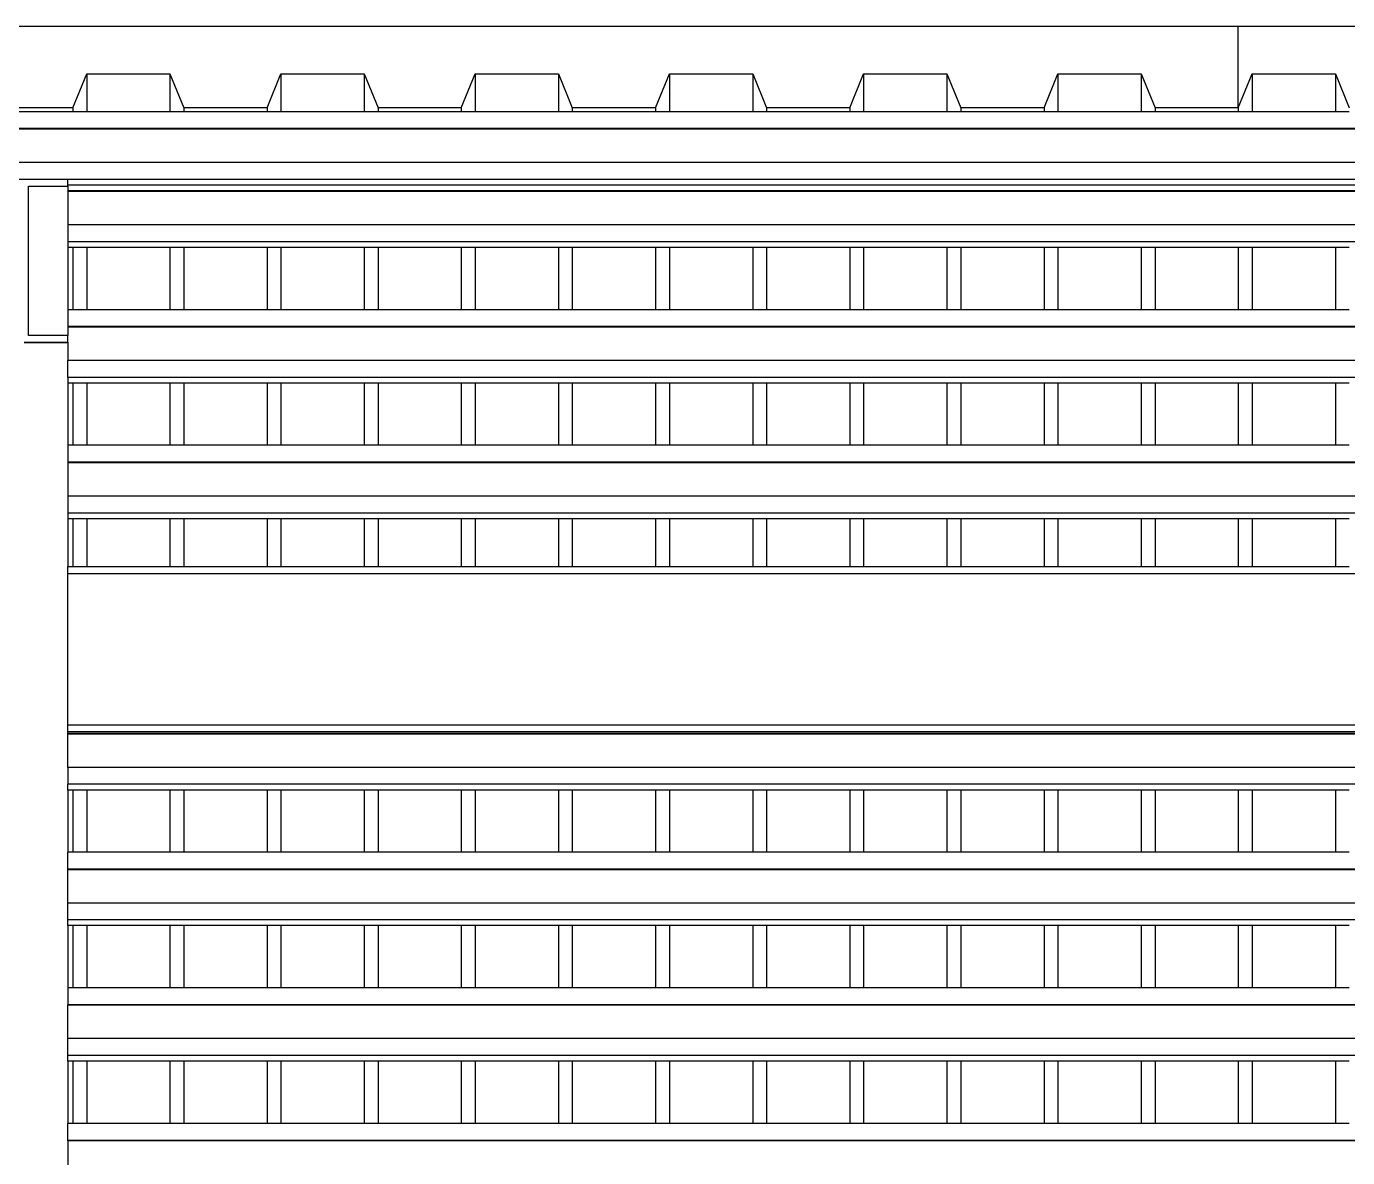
# Model space of a CAD drawing. Header units: metres. Extents: x -59 to 59, y -13 to 12.
# Drawn here: x 15.969 to 17.89, y 10.822 to 12.467 of the extents above; entities that cross this region are included whole.
import ezdxf

# ---------------------------------------------------------------- set-up
doc = ezdxf.new("R2010")
doc.units = ezdxf.units.M

msp = doc.modelspace()

# ---------------------------------------------------------------- linework, layer by layer
for p, q in [((17.7308, 12.467), (14.6243, 12.467)), ((17.7308, 12.3487), (17.7308, 12.467)), ((20.8374, 12.467), (17.7308, 12.467)), ((16.0363, 12.3487), (16.0565, 12.398)), ((16.0565, 12.398), (16.0565, 12.343)), ((16.0565, 12.398), (16.1775, 12.398)), ((16.1775, 12.398), (16.1775, 12.343)), ((16.1775, 12.398), (16.1977, 12.3487)), ((16.3187, 12.3487), (16.3389, 12.398)), ((16.3389, 12.398), (16.3389, 12.343)), ((16.3389, 12.398), (16.4599, 12.398)), ((16.4599, 12.398), (16.4599, 12.343)), ((16.4599, 12.398), (16.4801, 12.3487)), ((16.6011, 12.3487), (16.6213, 12.398)), ((16.6213, 12.398), (16.6213, 12.343)), ((16.6213, 12.398), (16.7424, 12.398)), ((16.7424, 12.398), (16.7424, 12.343)), ((16.7424, 12.398), (16.7625, 12.3487)), ((16.8836, 12.3487), (16.9037, 12.398)), ((16.9037, 12.398), (16.9037, 12.343)), ((16.9037, 12.398), (17.0248, 12.398)), ((17.0248, 12.398), (17.0248, 12.343)), ((17.0248, 12.398), (17.0449, 12.3487)), ((17.166, 12.3487), (17.1861, 12.398)), ((17.1861, 12.398), (17.1861, 12.343)), ((17.1861, 12.398), (17.3072, 12.398)), ((17.3072, 12.398), (17.3072, 12.343)), ((17.3072, 12.398), (17.3274, 12.3487)), ((17.4484, 12.3487), (17.4686, 12.398)), ((17.4686, 12.398), (17.4686, 12.343)), ((17.4686, 12.398), (17.5896, 12.398)), ((17.5896, 12.398), (17.5896, 12.343)), ((17.5896, 12.398), (17.6098, 12.3487)), ((17.7308, 12.3487), (17.751, 12.398)), ((17.751, 12.398), (17.872, 12.398)), ((17.751, 12.398), (17.751, 12.343)), ((17.872, 12.398), (17.8922, 12.3487)), ((17.872, 12.398), (17.872, 12.343)), ((16.0363, 12.3487), (15.9153, 12.3487)), ((16.0363, 12.343), (15.9153, 12.343)), ((16.0363, 12.3487), (16.0363, 12.343)), ((16.0565, 12.343), (16.0363, 12.343)), ((16.1775, 12.343), (16.0565, 12.343)), ((16.1977, 12.343), (16.1775, 12.343)), ((16.1977, 12.3487), (16.1977, 12.343)), ((16.3187, 12.3487), (16.1977, 12.3487)), ((16.3187, 12.343), (16.1977, 12.343)), ((16.3187, 12.3487), (16.3187, 12.343)), ((16.3389, 12.343), (16.3187, 12.343)), ((16.4599, 12.343), (16.3389, 12.343)), ((16.4801, 12.343), (16.4599, 12.343)), ((16.4801, 12.3487), (16.4801, 12.343)), ((16.6011, 12.3487), (16.4801, 12.3487)), ((16.6011, 12.343), (16.4801, 12.343)), ((16.6011, 12.3487), (16.6011, 12.343)), ((16.6213, 12.343), (16.6011, 12.343)), ((16.7424, 12.343), (16.6213, 12.343)), ((16.7625, 12.343), (16.7424, 12.343)), ((16.7625, 12.3487), (16.7625, 12.343)), ((16.8836, 12.3487), (16.7625, 12.3487)), ((16.8836, 12.343), (16.7625, 12.343)), ((16.8836, 12.3487), (16.8836, 12.343)), ((16.9037, 12.343), (16.8836, 12.343)), ((17.0248, 12.343), (16.9037, 12.343)), ((17.0449, 12.343), (17.0248, 12.343)), ((17.0449, 12.3487), (17.0449, 12.343)), ((17.166, 12.3487), (17.0449, 12.3487)), ((17.166, 12.343), (17.0449, 12.343)), ((17.166, 12.3487), (17.166, 12.343)), ((17.1861, 12.343), (17.166, 12.343)), ((17.3072, 12.343), (17.1861, 12.343)), ((17.3274, 12.343), (17.3072, 12.343)), ((17.3274, 12.3487), (17.3274, 12.343)), ((17.4484, 12.3487), (17.3274, 12.3487)), ((17.4484, 12.343), (17.3274, 12.343)), ((17.4484, 12.3487), (17.4484, 12.343)), ((17.4686, 12.343), (17.4484, 12.343)), ((17.5896, 12.343), (17.4686, 12.343)), ((17.6098, 12.343), (17.5896, 12.343)), ((17.6098, 12.3487), (17.6098, 12.343)), ((17.7308, 12.3487), (17.6098, 12.3487)), ((17.7308, 12.343), (17.6098, 12.343)), ((17.7308, 12.3487), (17.7308, 12.343)), ((17.751, 12.343), (17.7308, 12.343)), ((17.872, 12.343), (17.751, 12.343)), ((17.8922, 12.343), (17.872, 12.343)), ((23.4088, 12.3184), (11.2234, 12.3184)), ((23.4088, 12.3175), (11.2234, 12.3175)), ((23.4088, 12.2691), (11.2234, 12.2691)), ((16.0288, 12.2444), (15.9088, 12.2444)), ((16.0288, 12.2362), (16.0288, 12.2444)), ((19.6588, 12.2444), (16.0288, 12.2444)), ((15.9719, 12.0173), (15.9719, 12.2347)), ((15.9719, 12.2347), (16.0288, 12.2347)), ((19.6588, 12.2362), (16.0288, 12.2362)), ((16.0288, 12.2347), (16.0288, 12.2362)), ((16.0288, 12.2347), (16.0288, 12.2277)), ((19.6588, 12.2277), (16.0288, 12.2277)), ((16.0288, 12.2277), (16.0288, 12.2268)), ((19.6588, 12.2268), (16.0288, 12.2268)), ((16.0288, 12.2268), (16.0288, 12.1783)), ((19.6588, 12.1783), (16.0288, 12.1783)), ((16.0288, 12.1783), (16.0288, 12.1537)), ((19.6588, 12.1537), (16.0288, 12.1537)), ((16.0288, 12.1537), (16.0288, 12.1455)), ((16.0288, 12.1455), (16.0288, 12.055)), ((16.0363, 12.1455), (16.0288, 12.1455)), ((16.0363, 12.1455), (16.0363, 12.055)), ((16.0565, 12.1455), (16.0363, 12.1455)), ((16.0565, 12.1455), (16.0565, 12.055)), ((16.1775, 12.1455), (16.0565, 12.1455)), ((16.1775, 12.1455), (16.1775, 12.055)), ((16.1977, 12.1455), (16.1775, 12.1455)), ((16.1977, 12.1455), (16.1977, 12.055)), ((16.3187, 12.1455), (16.1977, 12.1455)), ((16.3187, 12.1455), (16.3187, 12.055)), ((16.3389, 12.1455), (16.3187, 12.1455)), ((16.3389, 12.1455), (16.3389, 12.055)), ((16.4599, 12.1455), (16.3389, 12.1455)), ((16.4599, 12.1455), (16.4599, 12.055)), ((16.4801, 12.1455), (16.4599, 12.1455)), ((16.4801, 12.1455), (16.4801, 12.055)), ((16.6011, 12.1455), (16.4801, 12.1455)), ((16.6011, 12.1455), (16.6011, 12.055)), ((16.6213, 12.1455), (16.6011, 12.1455)), ((16.6213, 12.1455), (16.6213, 12.055)), ((16.7424, 12.1455), (16.6213, 12.1455)), ((16.7424, 12.1455), (16.7424, 12.055)), ((16.7625, 12.1455), (16.7424, 12.1455)), ((16.7625, 12.1455), (16.7625, 12.055)), ((16.8836, 12.1455), (16.7625, 12.1455)), ((16.8836, 12.1455), (16.8836, 12.055)), ((16.9037, 12.1455), (16.8836, 12.1455)), ((16.9037, 12.1455), (16.9037, 12.055)), ((17.0248, 12.1455), (16.9037, 12.1455)), ((17.0248, 12.1455), (17.0248, 12.055)), ((17.0449, 12.1455), (17.0248, 12.1455)), ((17.0449, 12.1455), (17.0449, 12.055)), ((17.166, 12.1455), (17.0449, 12.1455)), ((17.166, 12.1455), (17.166, 12.055)), ((17.1861, 12.1455), (17.166, 12.1455)), ((17.1861, 12.1455), (17.1861, 12.055)), ((17.3072, 12.1455), (17.1861, 12.1455)), ((17.3072, 12.1455), (17.3072, 12.055)), ((17.3274, 12.1455), (17.3072, 12.1455)), ((17.3274, 12.1455), (17.3274, 12.055)), ((17.4484, 12.1455), (17.3274, 12.1455)), ((17.4484, 12.1455), (17.4484, 12.055)), ((17.4686, 12.1455), (17.4484, 12.1455)), ((17.4686, 12.1455), (17.4686, 12.055)), ((17.5896, 12.1455), (17.4686, 12.1455)), ((17.5896, 12.1455), (17.5896, 12.055)), ((17.6098, 12.1455), (17.5896, 12.1455)), ((17.6098, 12.1455), (17.6098, 12.055)), ((17.7308, 12.1455), (17.6098, 12.1455)), ((17.7308, 12.1455), (17.7308, 12.055)), ((17.751, 12.1455), (17.7308, 12.1455)), ((17.751, 12.1455), (17.751, 12.055)), ((17.872, 12.1455), (17.751, 12.1455)), ((17.872, 12.1455), (17.872, 12.055)), ((17.8922, 12.1455), (17.872, 12.1455)), ((16.0288, 12.055), (16.0288, 12.0304)), ((16.0363, 12.055), (16.0288, 12.055)), ((16.0565, 12.055), (16.0363, 12.055)), ((16.1775, 12.055), (16.0565, 12.055)), ((16.1977, 12.055), (16.1775, 12.055)), ((16.3187, 12.055), (16.1977, 12.055)), ((16.3389, 12.055), (16.3187, 12.055)), ((16.4599, 12.055), (16.3389, 12.055)), ((16.4801, 12.055), (16.4599, 12.055)), ((16.6011, 12.055), (16.4801, 12.055)), ((16.6213, 12.055), (16.6011, 12.055)), ((16.7424, 12.055), (16.6213, 12.055)), ((16.7625, 12.055), (16.7424, 12.055)), ((16.8836, 12.055), (16.7625, 12.055)), ((16.9037, 12.055), (16.8836, 12.055)), ((17.0248, 12.055), (16.9037, 12.055)), ((17.0449, 12.055), (17.0248, 12.055)), ((17.166, 12.055), (17.0449, 12.055)), ((17.1861, 12.055), (17.166, 12.055)), ((17.3072, 12.055), (17.1861, 12.055)), ((17.3274, 12.055), (17.3072, 12.055)), ((17.4484, 12.055), (17.3274, 12.055)), ((17.4686, 12.055), (17.4484, 12.055)), ((17.5896, 12.055), (17.4686, 12.055)), ((17.6098, 12.055), (17.5896, 12.055)), ((17.7308, 12.055), (17.6098, 12.055)), ((17.751, 12.055), (17.7308, 12.055)), ((17.872, 12.055), (17.751, 12.055)), ((17.8922, 12.055), (17.872, 12.055)), ((19.6588, 12.0304), (16.0288, 12.0304)), ((16.0288, 12.0304), (16.0288, 12.0296)), ((19.6588, 12.0296), (16.0288, 12.0296)), ((16.0288, 12.0296), (16.0288, 12.0173)), ((15.9657, 12.0077), (15.9719, 12.0077)), ((15.9657, 12.0074), (15.9719, 12.0074)), ((16.0288, 12.0173), (15.9719, 12.0173)), ((15.9719, 12.0077), (15.9719, 12.0074)), ((15.9719, 12.0077), (16.0288, 12.0077)), ((15.9719, 12.0074), (16.0288, 12.0074)), ((16.0288, 12.0077), (16.0288, 12.0173)), ((16.0288, 12.0077), (16.0288, 12.0074)), ((16.0288, 12.0074), (16.0288, 11.9811)), ((19.6588, 11.9811), (16.0288, 11.9811)), ((16.0288, 11.9564), (16.0288, 11.9811)), ((19.6588, 11.9564), (16.0288, 11.9564)), ((16.0288, 11.9564), (16.0288, 11.9482)), ((16.0363, 11.9482), (16.0288, 11.9482)), ((16.0288, 11.9482), (16.0288, 11.8578)), ((16.0363, 11.9482), (16.0363, 11.8578)), ((16.0565, 11.9482), (16.0363, 11.9482)), ((16.0565, 11.9482), (16.0565, 11.8578)), ((16.1775, 11.9482), (16.0565, 11.9482)), ((16.1775, 11.9482), (16.1775, 11.8578)), ((16.1977, 11.9482), (16.1775, 11.9482)), ((16.1977, 11.9482), (16.1977, 11.8578)), ((16.3187, 11.9482), (16.1977, 11.9482)), ((16.3187, 11.9482), (16.3187, 11.8578)), ((16.3389, 11.9482), (16.3187, 11.9482)), ((16.3389, 11.9482), (16.3389, 11.8578)), ((16.4599, 11.9482), (16.3389, 11.9482)), ((16.4599, 11.9482), (16.4599, 11.8578)), ((16.4801, 11.9482), (16.4599, 11.9482)), ((16.4801, 11.9482), (16.4801, 11.8578)), ((16.6011, 11.9482), (16.4801, 11.9482)), ((16.6011, 11.9482), (16.6011, 11.8578)), ((16.6213, 11.9482), (16.6011, 11.9482)), ((16.6213, 11.9482), (16.6213, 11.8578)), ((16.7424, 11.9482), (16.6213, 11.9482)), ((16.7424, 11.9482), (16.7424, 11.8578)), ((16.7625, 11.9482), (16.7424, 11.9482)), ((16.7625, 11.9482), (16.7625, 11.8578)), ((16.8836, 11.9482), (16.7625, 11.9482)), ((16.8836, 11.9482), (16.8836, 11.8578)), ((16.9037, 11.9482), (16.8836, 11.9482)), ((16.9037, 11.9482), (16.9037, 11.8578)), ((17.0248, 11.9482), (16.9037, 11.9482)), ((17.0248, 11.9482), (17.0248, 11.8578)), ((17.0449, 11.9482), (17.0248, 11.9482)), ((17.0449, 11.9482), (17.0449, 11.8578)), ((17.166, 11.9482), (17.0449, 11.9482)), ((17.166, 11.9482), (17.166, 11.8578)), ((17.1861, 11.9482), (17.166, 11.9482)), ((17.1861, 11.9482), (17.1861, 11.8578)), ((17.3072, 11.9482), (17.1861, 11.9482)), ((17.3072, 11.9482), (17.3072, 11.8578)), ((17.3274, 11.9482), (17.3072, 11.9482)), ((17.3274, 11.9482), (17.3274, 11.8578)), ((17.4484, 11.9482), (17.3274, 11.9482)), ((17.4484, 11.9482), (17.4484, 11.8578)), ((17.4686, 11.9482), (17.4484, 11.9482)), ((17.4686, 11.9482), (17.4686, 11.8578)), ((17.5896, 11.9482), (17.4686, 11.9482)), ((17.5896, 11.9482), (17.5896, 11.8578)), ((17.6098, 11.9482), (17.5896, 11.9482)), ((17.6098, 11.9482), (17.6098, 11.8578)), ((17.7308, 11.9482), (17.6098, 11.9482)), ((17.7308, 11.9482), (17.7308, 11.8578)), ((17.751, 11.9482), (17.7308, 11.9482)), ((17.751, 11.9482), (17.751, 11.8578)), ((17.872, 11.9482), (17.751, 11.9482)), ((17.872, 11.9482), (17.872, 11.8578)), ((17.8922, 11.9482), (17.872, 11.9482)), ((16.0363, 11.8578), (16.0288, 11.8578)), ((16.0288, 11.8578), (16.0288, 11.8331)), ((16.0565, 11.8578), (16.0363, 11.8578)), ((16.1775, 11.8578), (16.0565, 11.8578)), ((16.1977, 11.8578), (16.1775, 11.8578)), ((16.3187, 11.8578), (16.1977, 11.8578)), ((16.3389, 11.8578), (16.3187, 11.8578)), ((16.4599, 11.8578), (16.3389, 11.8578)), ((16.4801, 11.8578), (16.4599, 11.8578)), ((16.6011, 11.8578), (16.4801, 11.8578)), ((16.6213, 11.8578), (16.6011, 11.8578)), ((16.7424, 11.8578), (16.6213, 11.8578)), ((16.7625, 11.8578), (16.7424, 11.8578)), ((16.8836, 11.8578), (16.7625, 11.8578)), ((16.9037, 11.8578), (16.8836, 11.8578)), ((17.0248, 11.8578), (16.9037, 11.8578)), ((17.0449, 11.8578), (17.0248, 11.8578)), ((17.166, 11.8578), (17.0449, 11.8578)), ((17.1861, 11.8578), (17.166, 11.8578)), ((17.3072, 11.8578), (17.1861, 11.8578)), ((17.3274, 11.8578), (17.3072, 11.8578)), ((17.4484, 11.8578), (17.3274, 11.8578)), ((17.4686, 11.8578), (17.4484, 11.8578)), ((17.5896, 11.8578), (17.4686, 11.8578)), ((17.6098, 11.8578), (17.5896, 11.8578)), ((17.7308, 11.8578), (17.6098, 11.8578)), ((17.751, 11.8578), (17.7308, 11.8578)), ((17.872, 11.8578), (17.751, 11.8578)), ((17.8922, 11.8578), (17.872, 11.8578)), ((19.6588, 11.8331), (16.0288, 11.8331)), ((16.0288, 11.8331), (16.0288, 11.8323)), ((19.6588, 11.8323), (16.0288, 11.8323)), ((16.0288, 11.8323), (16.0288, 11.7838)), ((19.6588, 11.7838), (16.0288, 11.7838)), ((16.0288, 11.7838), (16.0288, 11.7591)), ((19.6588, 11.7591), (16.0288, 11.7591)), ((16.0288, 11.7591), (16.0288, 11.7509)), ((16.0363, 11.7509), (16.0288, 11.7509)), ((16.0288, 11.7509), (16.0288, 11.6812)), ((16.0363, 11.7509), (16.0363, 11.6812)), ((16.0565, 11.7509), (16.0363, 11.7509)), ((16.0565, 11.7509), (16.0565, 11.6812)), ((16.1775, 11.7509), (16.0565, 11.7509)), ((16.1775, 11.7509), (16.1775, 11.6812)), ((16.1977, 11.7509), (16.1775, 11.7509)), ((16.1977, 11.7509), (16.1977, 11.6812)), ((16.3187, 11.7509), (16.1977, 11.7509)), ((16.3187, 11.7509), (16.3187, 11.6812)), ((16.3389, 11.7509), (16.3187, 11.7509)), ((16.3389, 11.7509), (16.3389, 11.6812)), ((16.4599, 11.7509), (16.3389, 11.7509)), ((16.4599, 11.7509), (16.4599, 11.6812)), ((16.4801, 11.7509), (16.4599, 11.7509)), ((16.4801, 11.7509), (16.4801, 11.6812)), ((16.6011, 11.7509), (16.4801, 11.7509)), ((16.6011, 11.7509), (16.6011, 11.6812)), ((16.6213, 11.7509), (16.6011, 11.7509)), ((16.6213, 11.7509), (16.6213, 11.6812)), ((16.7424, 11.7509), (16.6213, 11.7509)), ((16.7424, 11.7509), (16.7424, 11.6812)), ((16.7625, 11.7509), (16.7424, 11.7509)), ((16.7625, 11.7509), (16.7625, 11.6812)), ((16.8836, 11.7509), (16.7625, 11.7509)), ((16.8836, 11.7509), (16.8836, 11.6812)), ((16.9037, 11.7509), (16.8836, 11.7509)), ((16.9037, 11.7509), (16.9037, 11.6812)), ((17.0248, 11.7509), (16.9037, 11.7509)), ((17.0248, 11.7509), (17.0248, 11.6812)), ((17.0449, 11.7509), (17.0248, 11.7509)), ((17.0449, 11.7509), (17.0449, 11.6812)), ((17.166, 11.7509), (17.0449, 11.7509)), ((17.166, 11.7509), (17.166, 11.6812)), ((17.1861, 11.7509), (17.166, 11.7509)), ((17.1861, 11.7509), (17.1861, 11.6812)), ((17.3072, 11.7509), (17.1861, 11.7509)), ((17.3072, 11.7509), (17.3072, 11.6812)), ((17.3274, 11.7509), (17.3072, 11.7509)), ((17.3274, 11.7509), (17.3274, 11.6812)), ((17.4484, 11.7509), (17.3274, 11.7509)), ((17.4484, 11.7509), (17.4484, 11.6812)), ((17.4686, 11.7509), (17.4484, 11.7509)), ((17.4686, 11.7509), (17.4686, 11.6812)), ((17.5896, 11.7509), (17.4686, 11.7509)), ((17.5896, 11.7509), (17.5896, 11.6812)), ((17.6098, 11.7509), (17.5896, 11.7509)), ((17.6098, 11.7509), (17.6098, 11.6812)), ((17.7308, 11.7509), (17.6098, 11.7509)), ((17.7308, 11.7509), (17.7308, 11.6812)), ((17.751, 11.7509), (17.7308, 11.7509)), ((17.751, 11.7509), (17.751, 11.6812)), ((17.872, 11.7509), (17.751, 11.7509)), ((17.872, 11.7509), (17.872, 11.6812)), ((17.8922, 11.7509), (17.872, 11.7509)), ((16.0288, 11.6812), (16.0363, 11.6812)), ((16.0288, 11.6714), (16.0288, 11.6812)), ((16.0363, 11.6812), (16.0565, 11.6812)), ((16.0565, 11.6812), (16.1775, 11.6812)), ((16.1775, 11.6812), (16.1977, 11.6812)), ((16.1977, 11.6812), (16.3187, 11.6812)), ((16.3187, 11.6812), (16.3389, 11.6812)), ((16.3389, 11.6812), (16.4599, 11.6812)), ((16.4599, 11.6812), (16.4801, 11.6812)), ((16.4801, 11.6812), (16.6011, 11.6812)), ((16.6011, 11.6812), (16.6213, 11.6812)), ((16.6213, 11.6812), (16.7424, 11.6812)), ((16.7424, 11.6812), (16.7625, 11.6812)), ((16.7625, 11.6812), (16.8836, 11.6812)), ((16.8836, 11.6812), (16.9037, 11.6812)), ((16.9037, 11.6812), (17.0248, 11.6812)), ((17.0248, 11.6812), (17.0449, 11.6812)), ((17.0449, 11.6812), (17.166, 11.6812)), ((17.166, 11.6812), (17.1861, 11.6812)), ((17.1861, 11.6812), (17.3072, 11.6812)), ((17.3072, 11.6812), (17.3274, 11.6812)), ((17.3274, 11.6812), (17.4484, 11.6812)), ((17.4484, 11.6812), (17.4686, 11.6812)), ((17.4686, 11.6812), (17.5896, 11.6812)), ((17.5896, 11.6812), (17.6098, 11.6812)), ((17.6098, 11.6812), (17.7308, 11.6812)), ((17.7308, 11.6812), (17.751, 11.6812)), ((17.751, 11.6812), (17.872, 11.6812)), ((17.872, 11.6812), (17.8922, 11.6812)), ((16.0288, 11.6714), (19.6588, 11.6714)), ((16.0288, 11.451), (16.0288, 11.6714)), ((16.0288, 11.451), (19.6588, 11.451)), ((16.0288, 11.4412), (16.0288, 11.451)), ((16.0288, 11.4412), (19.6588, 11.4412)), ((16.0288, 11.4385), (16.0288, 11.4412)), ((19.6588, 11.4385), (16.0288, 11.4385)), ((16.0288, 11.4377), (16.0288, 11.4385)), ((19.6588, 11.4377), (16.0288, 11.4377)), ((16.0288, 11.3892), (16.0288, 11.4377)), ((19.6588, 11.3892), (16.0288, 11.3892)), ((16.0288, 11.3892), (16.0288, 11.3646)), ((19.6588, 11.3646), (16.0288, 11.3646)), ((16.0288, 11.3563), (16.0288, 11.3646)), ((16.0363, 11.3563), (16.0288, 11.3563)), ((16.0288, 11.3563), (16.0288, 11.2659)), ((16.0363, 11.3563), (16.0363, 11.2659)), ((16.0565, 11.3563), (16.0363, 11.3563)), ((16.0565, 11.3563), (16.0565, 11.2659)), ((16.1775, 11.3563), (16.0565, 11.3563)), ((16.1775, 11.3563), (16.1775, 11.2659)), ((16.1977, 11.3563), (16.1775, 11.3563)), ((16.1977, 11.3563), (16.1977, 11.2659)), ((16.3187, 11.3563), (16.1977, 11.3563)), ((16.3187, 11.3563), (16.3187, 11.2659)), ((16.3389, 11.3563), (16.3187, 11.3563)), ((16.3389, 11.3563), (16.3389, 11.2659)), ((16.4599, 11.3563), (16.3389, 11.3563)), ((16.4599, 11.3563), (16.4599, 11.2659)), ((16.4801, 11.3563), (16.4599, 11.3563)), ((16.4801, 11.3563), (16.4801, 11.2659)), ((16.6011, 11.3563), (16.4801, 11.3563)), ((16.6011, 11.3563), (16.6011, 11.2659)), ((16.6213, 11.3563), (16.6011, 11.3563)), ((16.6213, 11.3563), (16.6213, 11.2659)), ((16.7424, 11.3563), (16.6213, 11.3563)), ((16.7424, 11.3563), (16.7424, 11.2659)), ((16.7625, 11.3563), (16.7424, 11.3563)), ((16.7625, 11.3563), (16.7625, 11.2659)), ((16.8836, 11.3563), (16.7625, 11.3563)), ((16.8836, 11.3563), (16.8836, 11.2659)), ((16.9037, 11.3563), (16.8836, 11.3563)), ((16.9037, 11.3563), (16.9037, 11.2659)), ((17.0248, 11.3563), (16.9037, 11.3563)), ((17.0248, 11.3563), (17.0248, 11.2659)), ((17.0449, 11.3563), (17.0248, 11.3563)), ((17.0449, 11.3563), (17.0449, 11.2659)), ((17.166, 11.3563), (17.0449, 11.3563)), ((17.166, 11.3563), (17.166, 11.2659)), ((17.1861, 11.3563), (17.166, 11.3563)), ((17.1861, 11.3563), (17.1861, 11.2659)), ((17.3072, 11.3563), (17.1861, 11.3563)), ((17.3072, 11.3563), (17.3072, 11.2659)), ((17.3274, 11.3563), (17.3072, 11.3563)), ((17.3274, 11.3563), (17.3274, 11.2659)), ((17.4484, 11.3563), (17.3274, 11.3563)), ((17.4484, 11.3563), (17.4484, 11.2659)), ((17.4686, 11.3563), (17.4484, 11.3563)), ((17.4686, 11.3563), (17.4686, 11.2659)), ((17.5896, 11.3563), (17.4686, 11.3563)), ((17.5896, 11.3563), (17.5896, 11.2659)), ((17.6098, 11.3563), (17.5896, 11.3563)), ((17.6098, 11.3563), (17.6098, 11.2659)), ((17.7308, 11.3563), (17.6098, 11.3563)), ((17.7308, 11.3563), (17.7308, 11.2659)), ((17.751, 11.3563), (17.7308, 11.3563)), ((17.751, 11.3563), (17.751, 11.2659)), ((17.872, 11.3563), (17.751, 11.3563)), ((17.872, 11.3563), (17.872, 11.2659)), ((17.8922, 11.3563), (17.872, 11.3563)), ((16.0363, 11.2659), (16.0288, 11.2659)), ((16.0288, 11.2413), (16.0288, 11.2659)), ((16.0565, 11.2659), (16.0363, 11.2659)), ((16.1775, 11.2659), (16.0565, 11.2659)), ((16.1977, 11.2659), (16.1775, 11.2659)), ((16.3187, 11.2659), (16.1977, 11.2659)), ((16.3389, 11.2659), (16.3187, 11.2659)), ((16.4599, 11.2659), (16.3389, 11.2659)), ((16.4801, 11.2659), (16.4599, 11.2659)), ((16.6011, 11.2659), (16.4801, 11.2659)), ((16.6213, 11.2659), (16.6011, 11.2659)), ((16.7424, 11.2659), (16.6213, 11.2659)), ((16.7625, 11.2659), (16.7424, 11.2659)), ((16.8836, 11.2659), (16.7625, 11.2659)), ((16.9037, 11.2659), (16.8836, 11.2659)), ((17.0248, 11.2659), (16.9037, 11.2659)), ((17.0449, 11.2659), (17.0248, 11.2659)), ((17.166, 11.2659), (17.0449, 11.2659)), ((17.1861, 11.2659), (17.166, 11.2659)), ((17.3072, 11.2659), (17.1861, 11.2659)), ((17.3274, 11.2659), (17.3072, 11.2659)), ((17.4484, 11.2659), (17.3274, 11.2659)), ((17.4686, 11.2659), (17.4484, 11.2659)), ((17.5896, 11.2659), (17.4686, 11.2659)), ((17.6098, 11.2659), (17.5896, 11.2659)), ((17.7308, 11.2659), (17.6098, 11.2659)), ((17.751, 11.2659), (17.7308, 11.2659)), ((17.872, 11.2659), (17.751, 11.2659)), ((17.8922, 11.2659), (17.872, 11.2659)), ((19.6588, 11.2413), (16.0288, 11.2413)), ((16.0288, 11.2404), (16.0288, 11.2413)), ((19.6588, 11.2404), (16.0288, 11.2404)), ((16.0288, 11.1919), (16.0288, 11.2404)), ((19.6588, 11.1919), (16.0288, 11.1919)), ((16.0288, 11.1673), (16.0288, 11.1919)), ((19.6588, 11.1673), (16.0288, 11.1673)), ((16.0288, 11.1591), (16.0288, 11.1673)), ((16.0363, 11.1591), (16.0288, 11.1591)), ((16.0288, 11.1591), (16.0288, 11.0686)), ((16.0363, 11.1591), (16.0363, 11.0686)), ((16.0565, 11.1591), (16.0363, 11.1591)), ((16.0565, 11.1591), (16.0565, 11.0686)), ((16.1775, 11.1591), (16.0565, 11.1591)), ((16.1775, 11.1591), (16.1775, 11.0686)), ((16.1977, 11.1591), (16.1775, 11.1591)), ((16.1977, 11.1591), (16.1977, 11.0686)), ((16.3187, 11.1591), (16.1977, 11.1591)), ((16.3187, 11.1591), (16.3187, 11.0686)), ((16.3389, 11.1591), (16.3187, 11.1591)), ((16.3389, 11.1591), (16.3389, 11.0686)), ((16.4599, 11.1591), (16.3389, 11.1591)), ((16.4599, 11.1591), (16.4599, 11.0686)), ((16.4801, 11.1591), (16.4599, 11.1591)), ((16.4801, 11.1591), (16.4801, 11.0686)), ((16.6011, 11.1591), (16.4801, 11.1591)), ((16.6011, 11.1591), (16.6011, 11.0686)), ((16.6213, 11.1591), (16.6011, 11.1591)), ((16.6213, 11.1591), (16.6213, 11.0686)), ((16.7424, 11.1591), (16.6213, 11.1591)), ((16.7424, 11.1591), (16.7424, 11.0686)), ((16.7625, 11.1591), (16.7424, 11.1591)), ((16.7625, 11.1591), (16.7625, 11.0686)), ((16.8836, 11.1591), (16.7625, 11.1591)), ((16.8836, 11.1591), (16.8836, 11.0686)), ((16.9037, 11.1591), (16.8836, 11.1591)), ((16.9037, 11.1591), (16.9037, 11.0686)), ((17.0248, 11.1591), (16.9037, 11.1591)), ((17.0248, 11.1591), (17.0248, 11.0686)), ((17.0449, 11.1591), (17.0248, 11.1591)), ((17.0449, 11.1591), (17.0449, 11.0686)), ((17.166, 11.1591), (17.0449, 11.1591)), ((17.166, 11.1591), (17.166, 11.0686)), ((17.1861, 11.1591), (17.166, 11.1591)), ((17.1861, 11.1591), (17.1861, 11.0686)), ((17.3072, 11.1591), (17.1861, 11.1591)), ((17.3072, 11.1591), (17.3072, 11.0686)), ((17.3274, 11.1591), (17.3072, 11.1591)), ((17.3274, 11.1591), (17.3274, 11.0686)), ((17.4484, 11.1591), (17.3274, 11.1591)), ((17.4484, 11.1591), (17.4484, 11.0686)), ((17.4686, 11.1591), (17.4484, 11.1591)), ((17.4686, 11.1591), (17.4686, 11.0686)), ((17.5896, 11.1591), (17.4686, 11.1591)), ((17.5896, 11.1591), (17.5896, 11.0686)), ((17.6098, 11.1591), (17.5896, 11.1591)), ((17.6098, 11.1591), (17.6098, 11.0686)), ((17.7308, 11.1591), (17.6098, 11.1591)), ((17.7308, 11.1591), (17.7308, 11.0686)), ((17.751, 11.1591), (17.7308, 11.1591)), ((17.751, 11.1591), (17.751, 11.0686)), ((17.872, 11.1591), (17.751, 11.1591)), ((17.872, 11.1591), (17.872, 11.0686)), ((17.8922, 11.1591), (17.872, 11.1591)), ((16.0363, 11.0686), (16.0288, 11.0686)), ((16.0288, 11.0686), (16.0288, 11.044)), ((16.0565, 11.0686), (16.0363, 11.0686)), ((16.1775, 11.0686), (16.0565, 11.0686)), ((16.1977, 11.0686), (16.1775, 11.0686)), ((16.3187, 11.0686), (16.1977, 11.0686)), ((16.3389, 11.0686), (16.3187, 11.0686)), ((16.4599, 11.0686), (16.3389, 11.0686)), ((16.4801, 11.0686), (16.4599, 11.0686)), ((16.6011, 11.0686), (16.4801, 11.0686)), ((16.6213, 11.0686), (16.6011, 11.0686)), ((16.7424, 11.0686), (16.6213, 11.0686)), ((16.7625, 11.0686), (16.7424, 11.0686)), ((16.8836, 11.0686), (16.7625, 11.0686)), ((16.9037, 11.0686), (16.8836, 11.0686)), ((17.0248, 11.0686), (16.9037, 11.0686)), ((17.0449, 11.0686), (17.0248, 11.0686)), ((17.166, 11.0686), (17.0449, 11.0686)), ((17.1861, 11.0686), (17.166, 11.0686)), ((17.3072, 11.0686), (17.1861, 11.0686)), ((17.3274, 11.0686), (17.3072, 11.0686)), ((17.4484, 11.0686), (17.3274, 11.0686)), ((17.4686, 11.0686), (17.4484, 11.0686)), ((17.5896, 11.0686), (17.4686, 11.0686)), ((17.6098, 11.0686), (17.5896, 11.0686)), ((17.7308, 11.0686), (17.6098, 11.0686)), ((17.751, 11.0686), (17.7308, 11.0686)), ((17.872, 11.0686), (17.751, 11.0686)), ((17.8922, 11.0686), (17.872, 11.0686)), ((19.6588, 11.044), (16.0288, 11.044)), ((16.0288, 11.0432), (16.0288, 11.044)), ((19.6588, 11.0432), (16.0288, 11.0432)), ((16.0288, 10.9947), (16.0288, 11.0432)), ((19.6588, 10.9947), (16.0288, 10.9947)), ((16.0288, 10.97), (16.0288, 10.9947)), ((19.6588, 10.97), (16.0288, 10.97)), ((16.0288, 10.9618), (16.0288, 10.97)), ((16.0363, 10.9618), (16.0288, 10.9618)), ((16.0288, 10.9618), (16.0288, 10.8714)), ((16.0363, 10.9618), (16.0363, 10.8714)), ((16.0565, 10.9618), (16.0363, 10.9618)), ((16.0565, 10.9618), (16.0565, 10.8714)), ((16.1775, 10.9618), (16.0565, 10.9618)), ((16.1775, 10.9618), (16.1775, 10.8714)), ((16.1977, 10.9618), (16.1775, 10.9618)), ((16.1977, 10.9618), (16.1977, 10.8714)), ((16.3187, 10.9618), (16.1977, 10.9618)), ((16.3187, 10.9618), (16.3187, 10.8714)), ((16.3389, 10.9618), (16.3187, 10.9618)), ((16.3389, 10.9618), (16.3389, 10.8714)), ((16.4599, 10.9618), (16.3389, 10.9618)), ((16.4599, 10.9618), (16.4599, 10.8714)), ((16.4801, 10.9618), (16.4599, 10.9618)), ((16.4801, 10.9618), (16.4801, 10.8714)), ((16.6011, 10.9618), (16.4801, 10.9618)), ((16.6011, 10.9618), (16.6011, 10.8714)), ((16.6213, 10.9618), (16.6011, 10.9618)), ((16.6213, 10.9618), (16.6213, 10.8714)), ((16.7424, 10.9618), (16.6213, 10.9618)), ((16.7424, 10.9618), (16.7424, 10.8714)), ((16.7625, 10.9618), (16.7424, 10.9618)), ((16.7625, 10.9618), (16.7625, 10.8714)), ((16.8836, 10.9618), (16.7625, 10.9618)), ((16.8836, 10.9618), (16.8836, 10.8714)), ((16.9037, 10.9618), (16.8836, 10.9618)), ((16.9037, 10.9618), (16.9037, 10.8714)), ((17.0248, 10.9618), (16.9037, 10.9618)), ((17.0248, 10.9618), (17.0248, 10.8714)), ((17.0449, 10.9618), (17.0248, 10.9618)), ((17.0449, 10.9618), (17.0449, 10.8714)), ((17.166, 10.9618), (17.0449, 10.9618)), ((17.166, 10.9618), (17.166, 10.8714)), ((17.1861, 10.9618), (17.166, 10.9618)), ((17.1861, 10.9618), (17.1861, 10.8714)), ((17.3072, 10.9618), (17.1861, 10.9618)), ((17.3072, 10.9618), (17.3072, 10.8714)), ((17.3274, 10.9618), (17.3072, 10.9618)), ((17.3274, 10.9618), (17.3274, 10.8714)), ((17.4484, 10.9618), (17.3274, 10.9618)), ((17.4484, 10.9618), (17.4484, 10.8714)), ((17.4686, 10.9618), (17.4484, 10.9618)), ((17.4686, 10.9618), (17.4686, 10.8714)), ((17.5896, 10.9618), (17.4686, 10.9618)), ((17.5896, 10.9618), (17.5896, 10.8714)), ((17.6098, 10.9618), (17.5896, 10.9618)), ((17.6098, 10.9618), (17.6098, 10.8714)), ((17.7308, 10.9618), (17.6098, 10.9618)), ((17.7308, 10.9618), (17.7308, 10.8714)), ((17.751, 10.9618), (17.7308, 10.9618)), ((17.751, 10.9618), (17.751, 10.8714)), ((17.872, 10.9618), (17.751, 10.9618)), ((17.872, 10.9618), (17.872, 10.8714)), ((17.8922, 10.9618), (17.872, 10.9618)), ((16.0363, 10.8714), (16.0288, 10.8714)), ((16.0288, 10.8467), (16.0288, 10.8714)), ((16.0565, 10.8714), (16.0363, 10.8714)), ((16.1775, 10.8714), (16.0565, 10.8714)), ((16.1977, 10.8714), (16.1775, 10.8714)), ((16.3187, 10.8714), (16.1977, 10.8714)), ((16.3389, 10.8714), (16.3187, 10.8714)), ((16.4599, 10.8714), (16.3389, 10.8714)), ((16.4801, 10.8714), (16.4599, 10.8714)), ((16.6011, 10.8714), (16.4801, 10.8714)), ((16.6213, 10.8714), (16.6011, 10.8714)), ((16.7424, 10.8714), (16.6213, 10.8714)), ((16.7625, 10.8714), (16.7424, 10.8714)), ((16.8836, 10.8714), (16.7625, 10.8714)), ((16.9037, 10.8714), (16.8836, 10.8714)), ((17.0248, 10.8714), (16.9037, 10.8714)), ((17.0449, 10.8714), (17.0248, 10.8714)), ((17.166, 10.8714), (17.0449, 10.8714)), ((17.1861, 10.8714), (17.166, 10.8714)), ((17.3072, 10.8714), (17.1861, 10.8714)), ((17.3274, 10.8714), (17.3072, 10.8714)), ((17.4484, 10.8714), (17.3274, 10.8714)), ((17.4686, 10.8714), (17.4484, 10.8714)), ((17.5896, 10.8714), (17.4686, 10.8714)), ((17.6098, 10.8714), (17.5896, 10.8714)), ((17.7308, 10.8714), (17.6098, 10.8714)), ((17.751, 10.8714), (17.7308, 10.8714)), ((17.872, 10.8714), (17.751, 10.8714)), ((17.8922, 10.8714), (17.872, 10.8714)), ((19.6588, 10.8467), (16.0288, 10.8467)), ((16.0288, 10.8459), (16.0288, 10.8467)), ((19.6588, 10.8459), (16.0288, 10.8459)), ((16.0288, 10.8459), (16.0288, 10.7974))]:
    msp.add_line(p, q)

doc.saveas('drawing.dxf')
